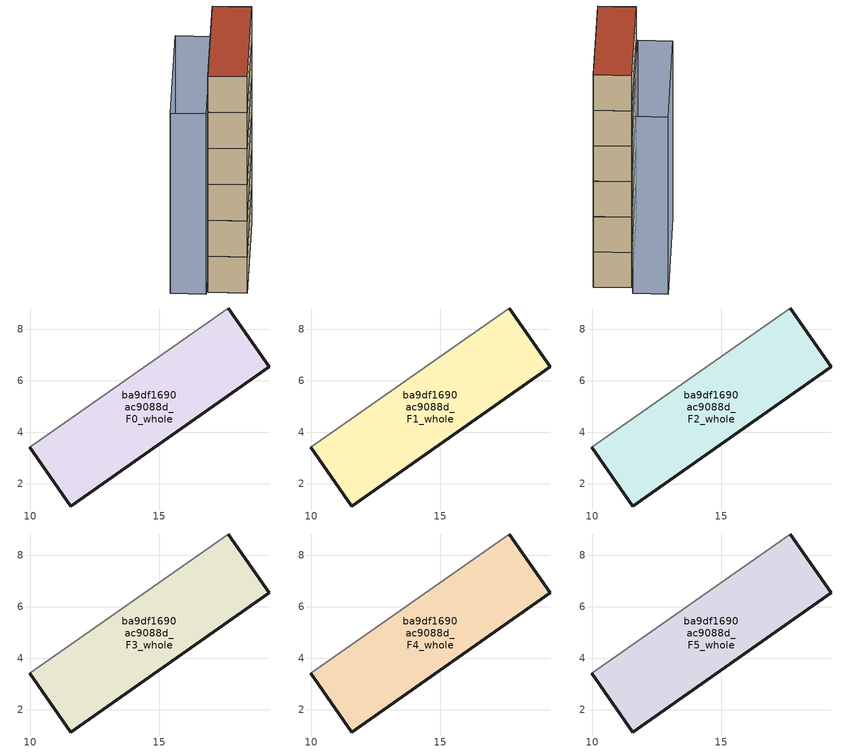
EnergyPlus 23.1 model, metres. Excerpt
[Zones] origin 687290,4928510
ba9df1690ac9088d_F0_whole
 floor ground (EU_floor_Construction): 19.27,6.54 17.67,8.82 9.97,3.42 11.56,1.14 z0
 wall outside (EU_wall_Construction): 17.67,8.82 19.27,6.54 11.56,1.14 9.97,3.42 z0:3
 wall adiabatic (EU_wall_Construction): 9.97,3.42 17.67,8.82 z0:3
ba9df1690ac9088d_F1_whole
 floor to ba9df1690ac9088d_F0_whole (EU_floor_Construction): 19.27,6.54 17.67,8.82 9.97,3.42 11.56,1.14 z3
 wall outside (EU_wall_Construction): 17.67,8.82 19.27,6.54 11.56,1.14 9.97,3.42 z3:6
 wall adiabatic (EU_wall_Construction): 9.97,3.42 17.67,8.82 z3:6
ba9df1690ac9088d_F2_whole
 floor to ba9df1690ac9088d_F1_whole (EU_floor_Construction): 19.27,6.54 17.67,8.82 9.97,3.42 11.56,1.14 z6
 wall outside (EU_wall_Construction): 17.67,8.82 19.27,6.54 11.56,1.14 9.97,3.42 z6:9
 wall adiabatic (EU_wall_Construction): 9.97,3.42 17.67,8.82 z6:9
ba9df1690ac9088d_F3_whole
 floor to ba9df1690ac9088d_F2_whole (EU_floor_Construction): 19.27,6.54 17.67,8.82 9.97,3.42 11.56,1.14 z9
 wall outside (EU_wall_Construction): 17.67,8.82 19.27,6.54 11.56,1.14 9.97,3.42 z9:12
 wall adiabatic (EU_wall_Construction): 9.97,3.42 17.67,8.82 z9:12
ba9df1690ac9088d_F4_whole
 floor to ba9df1690ac9088d_F3_whole (EU_floor_Construction): 19.27,6.54 17.67,8.82 9.97,3.42 11.56,1.14 z12
 wall outside (EU_wall_Construction): 17.67,8.82 19.27,6.54 11.56,1.14 9.97,3.42 z12:15
 wall adiabatic (EU_wall_Construction): 9.97,3.42 17.67,8.82 z12:15
ba9df1690ac9088d_F5_whole
 floor to ba9df1690ac9088d_F4_whole (EU_floor_Construction): 19.27,6.54 17.67,8.82 9.97,3.42 11.56,1.14 z15
 wall outside (EU_wall_Construction): 17.67,8.82 19.27,6.54 11.56,1.14 9.97,3.42 z15:18
 wall adiabatic (EU_wall_Construction): 9.97,3.42 17.67,8.82 z15:18
 roof outside (EU_roof_Construction): 17.67,8.82 19.27,6.54 11.56,1.14 9.97,3.42 z18
shading: 18.2,9.33 9.72,3.38 / 9.72,3.38 8.27,5.46 / 8.27,5.46 16.75,11.41 / 16.75,11.41 18.2,9.33 z0:15
[Building]
EU S2 Campaign: North Axis=0; Terrain=City; Solar Distribution=FullExterior
[Site:Location]
Bologna: Latitude=44.5; Longitude=11.25; Time Zone=1; Elevation=37
[SizingPeriod:WeatherFileDays]
AnnualSizingPeriod: Begin Month=1; Begin Day of Month=1; End Month=12; End Day of Month=31; Day of Week for Start Day=Monday; Use Weather File Daylight Saving Period=No; Use Weather File Rain and Snow Indicators=No
[MATERIAL]
EU_InternalMass_Material: Roughness=MediumRough; Thickness=0.1; Conductivity=1; Density=1800; Specific Heat=900; Thermal Absorptance=0.9; Solar Absorptance=0.7; Visible Absorptance=0.7
[MATERIAL:NOMASS] Roughness=MediumRough; Thermal Absorptance=0.9; Solar Absorptance=0.7; Visible Absorptance=0.7
Name | Thermal Resistance
EU_wall_NoMass | 0.905828
EU_roof_NoMass | 0.37593
EU_floor_NoMass | 0.67114
[CONSTRUCTION]
EU_wall_Construction: EU_wall_NoMass
EU_roof_Construction: EU_roof_NoMass
EU_floor_Construction: EU_floor_NoMass
EU_InternalMass_Construction: EU_InternalMass_Material
[ZONE] Type=1; Multiplier=1; Ceiling Height=autocalculate; Floor Area=autocalculate; Part of Total Floor Area=Yes
Name | Volume
ba9df1690ac9088d_F0_whole | 78.5405
ba9df1690ac9088d_F1_whole; ba9df1690ac9088d_F2_whole; ba9df1690ac9088d_F3_whole; ba9df1690ac9088d_F4_whole; ba9df1690ac9088d_F5_whole | 78.5413
[INTERNALMASS] Construction=EU_InternalMass_Construction; Surface Area=26.1802
Name | Zone or ZoneList
ba9df1690ac9088d_F0_whole_EU_InternalMass | ba9df1690ac9088d_F0_whole
ba9df1690ac9088d_F1_whole_EU_InternalMass | ba9df1690ac9088d_F1_whole
ba9df1690ac9088d_F2_whole_EU_InternalMass | ba9df1690ac9088d_F2_whole
ba9df1690ac9088d_F3_whole_EU_InternalMass | ba9df1690ac9088d_F3_whole
ba9df1690ac9088d_F4_whole_EU_InternalMass | ba9df1690ac9088d_F4_whole
ba9df1690ac9088d_F5_whole_EU_InternalMass | ba9df1690ac9088d_F5_whole
[OTHEREQUIPMENT] Fuel Type=Electricity; Design Level Calculation Method=Watts/Area; Power per Zone Floor Area=1; Fraction Latent=0; Fraction Radiant=0; Fraction Lost=0; Carbon Dioxide Generation Rate=0; EndUse Subcategory=EU_Step8_InternalGains
Name | Zone or ZoneList or Space or SpaceList | Schedule
EU_Step8_InternalGain_ba9df1690ac9088d_F0_whole_f000 | ba9df1690ac9088d_F0_whole | EU_Step8_GainSchedule_ba9df1690ac9088d_F0_whole_f000
EU_Step8_InternalGain_ba9df1690ac9088d_F1_whole_f000 | ba9df1690ac9088d_F1_whole | EU_Step8_GainSchedule_ba9df1690ac9088d_F1_whole_f000
EU_Step8_InternalGain_ba9df1690ac9088d_F2_whole_f000 | ba9df1690ac9088d_F2_whole | EU_Step8_GainSchedule_ba9df1690ac9088d_F2_whole_f000
EU_Step8_InternalGain_ba9df1690ac9088d_F3_whole_f000 | ba9df1690ac9088d_F3_whole | EU_Step8_GainSchedule_ba9df1690ac9088d_F3_whole_f000
EU_Step8_InternalGain_ba9df1690ac9088d_F4_whole_f000 | ba9df1690ac9088d_F4_whole | EU_Step8_GainSchedule_ba9df1690ac9088d_F4_whole_f000
EU_Step8_InternalGain_ba9df1690ac9088d_F5_whole_f000 | ba9df1690ac9088d_F5_whole | EU_Step8_GainSchedule_ba9df1690ac9088d_F5_whole_f000
[ZONEVENTILATION:DESIGNFLOWRATE] Schedule=EU_AlwaysOn; Design Flow Rate Calculation Method=AirChanges/Hour; Air Changes per Hour=0.73129; Ventilation Type=Natural; Fan Pressure Rise=0; Fan Total Efficiency=1; Constant Term Coefficient=1; Temperature Term Coefficient=0; Velocity Term Coefficient=0; Velocity Squared Term Coefficient=0; Minimum Indoor Temperature=-100; Maximum Indoor Temperature=100; Delta Temperature=-100; Minimum Outdoor Temperature=-100; Maximum Outdoor Temperature=100; Maximum Wind Speed=40
Name | Zone or ZoneList or Space or SpaceList
EU_ConstantAir_ba9df1690ac9088d_F0_whole | ba9df1690ac9088d_F0_whole
EU_ConstantAir_ba9df1690ac9088d_F1_whole | ba9df1690ac9088d_F1_whole
EU_ConstantAir_ba9df1690ac9088d_F2_whole | ba9df1690ac9088d_F2_whole
EU_ConstantAir_ba9df1690ac9088d_F3_whole | ba9df1690ac9088d_F3_whole
EU_ConstantAir_ba9df1690ac9088d_F4_whole | ba9df1690ac9088d_F4_whole
EU_ConstantAir_ba9df1690ac9088d_F5_whole | ba9df1690ac9088d_F5_whole
[HVACTEMPLATE:THERMOSTAT] Constant Heating Setpoint=20; Constant Cooling Setpoint=50
EU_HeatOnly_ba9df1690ac9088d_F0_whole; EU_HeatOnly_ba9df1690ac9088d_F1_whole; EU_HeatOnly_ba9df1690ac9088d_F2_whole; EU_HeatOnly_ba9df1690ac9088d_F3_whole; EU_HeatOnly_ba9df1690ac9088d_F4_whole; EU_HeatOnly_ba9df1690ac9088d_F5_whole
[HVACTEMPLATE:ZONE:IDEALLOADSAIRSYSTEM] System Availability Schedule=EU_AlwaysOn; Maximum Heating Supply Air Temperature=50; Minimum Cooling Supply Air Temperature=13; Maximum Heating Supply Air Humidity Ratio=0.0156; Minimum Cooling Supply Air Humidity Ratio=0.0077; Heating Limit=NoLimit; Cooling Limit=NoLimit; Heating Availability Schedule=EU_AlwaysOn; Cooling Availability Schedule=EU_CoolingOff; Dehumidification Control Type=ConstantSensibleHeatRatio; Cooling Sensible Heat Ratio=0.7; Dehumidification Setpoint=60; Humidification Control Type=None; Humidification Setpoint=30; Outdoor Air Method=None; Outdoor Air Flow Rate per Person=0.00944; Outdoor Air Flow Rate per Zone Floor Area=0; Outdoor Air Flow Rate per Zone=0; Demand Controlled Ventilation Type=None; Outdoor Air Economizer Type=NoEconomizer; Heat Recovery Type=None; Sensible Heat Recovery Effectiveness=0.7; Latent Heat Recovery Effectiveness=0.65
Name | Template Thermostat
ba9df1690ac9088d_F0_whole | EU_HeatOnly_ba9df1690ac9088d_F0_whole
ba9df1690ac9088d_F1_whole | EU_HeatOnly_ba9df1690ac9088d_F1_whole
ba9df1690ac9088d_F2_whole | EU_HeatOnly_ba9df1690ac9088d_F2_whole
ba9df1690ac9088d_F3_whole | EU_HeatOnly_ba9df1690ac9088d_F3_whole
ba9df1690ac9088d_F4_whole | EU_HeatOnly_ba9df1690ac9088d_F4_whole
ba9df1690ac9088d_F5_whole | EU_HeatOnly_ba9df1690ac9088d_F5_whole
[SIZING:ZONE] Zone Cooling Design Supply Air Temperature Input Method=SupplyAirTemperature; Zone Cooling Design Supply Air Temperature=13; Zone Heating Design Supply Air Temperature Input Method=SupplyAirTemperature; Zone Heating Design Supply Air Temperature=50; Zone Cooling Design Supply Air Humidity Ratio=0.008; Zone Heating Design Supply Air Humidity Ratio=0.008; Cooling Design Air Flow Method=DesignDay; Cooling Design Air Flow Rate=0; Cooling Minimum Air Flow per Zone Floor Area=0.000762; Cooling Minimum Air Flow=0; Cooling Minimum Air Flow Fraction=0.2; Heating Design Air Flow Method=DesignDay; Heating Design Air Flow Rate=0; Heating Maximum Air Flow per Zone Floor Area=0.002032; Heating Maximum Air Flow=0.141576; Heating Maximum Air Flow Fraction=0.3; Account for Dedicated Outdoor Air System=No; Dedicated Outdoor Air System Control Strategy=NeutralSupplyAir; Dedicated Outdoor Air Low Setpoint Temperature for Design=autosize; Dedicated Outdoor Air High Setpoint Temperature for Design=autosize; Zone Load Sizing Method=Sensible Load Only No Latent Load; Zone Latent Cooling Design Supply Air Humidity Ratio Input Method=HumidityRatioDifference; Zone Cooling Design Supply Air Humidity Ratio Difference=0.005; Zone Latent Heating Design Supply Air Humidity Ratio Input Method=HumidityRatioDifference; Zone Humidification Design Supply Air Humidity Ratio Difference=0.005
ba9df1690ac9088d_F0_whole; ba9df1690ac9088d_F1_whole; ba9df1690ac9088d_F2_whole; ba9df1690ac9088d_F3_whole; ba9df1690ac9088d_F4_whole; ba9df1690ac9088d_F5_whole
[SCHEDULE:CONSTANT]
Name | Hourly Value
EU_AlwaysOn | 1
EU_CoolingOff | 0
[SCHEDULE:FILE] Column Number=1; Rows to Skip at Top=0; Number of Hours of Data=8760; Column Separator=Comma; Interpolate to Timestep=No; Minutes per Item=60; Adjust Schedule for Daylight Savings=Yes
Name | File
EU_Step8_GainSchedule_ba9df1690ac9088d_F0_whole_f000 | ../../schedules/ba9df1690ac9088d/ba9df1690ac9088d_F0_whole_f000_gain.csv
EU_Step8_GainSchedule_ba9df1690ac9088d_F1_whole_f000 | ../../schedules/ba9df1690ac9088d/ba9df1690ac9088d_F1_whole_f000_gain.csv
EU_Step8_GainSchedule_ba9df1690ac9088d_F2_whole_f000 | ../../schedules/ba9df1690ac9088d/ba9df1690ac9088d_F2_whole_f000_gain.csv
EU_Step8_GainSchedule_ba9df1690ac9088d_F3_whole_f000 | ../../schedules/ba9df1690ac9088d/ba9df1690ac9088d_F3_whole_f000_gain.csv
EU_Step8_GainSchedule_ba9df1690ac9088d_F4_whole_f000 | ../../schedules/ba9df1690ac9088d/ba9df1690ac9088d_F4_whole_f000_gain.csv
EU_Step8_GainSchedule_ba9df1690ac9088d_F5_whole_f000 | ../../schedules/ba9df1690ac9088d/ba9df1690ac9088d_F5_whole_f000_gain.csv
